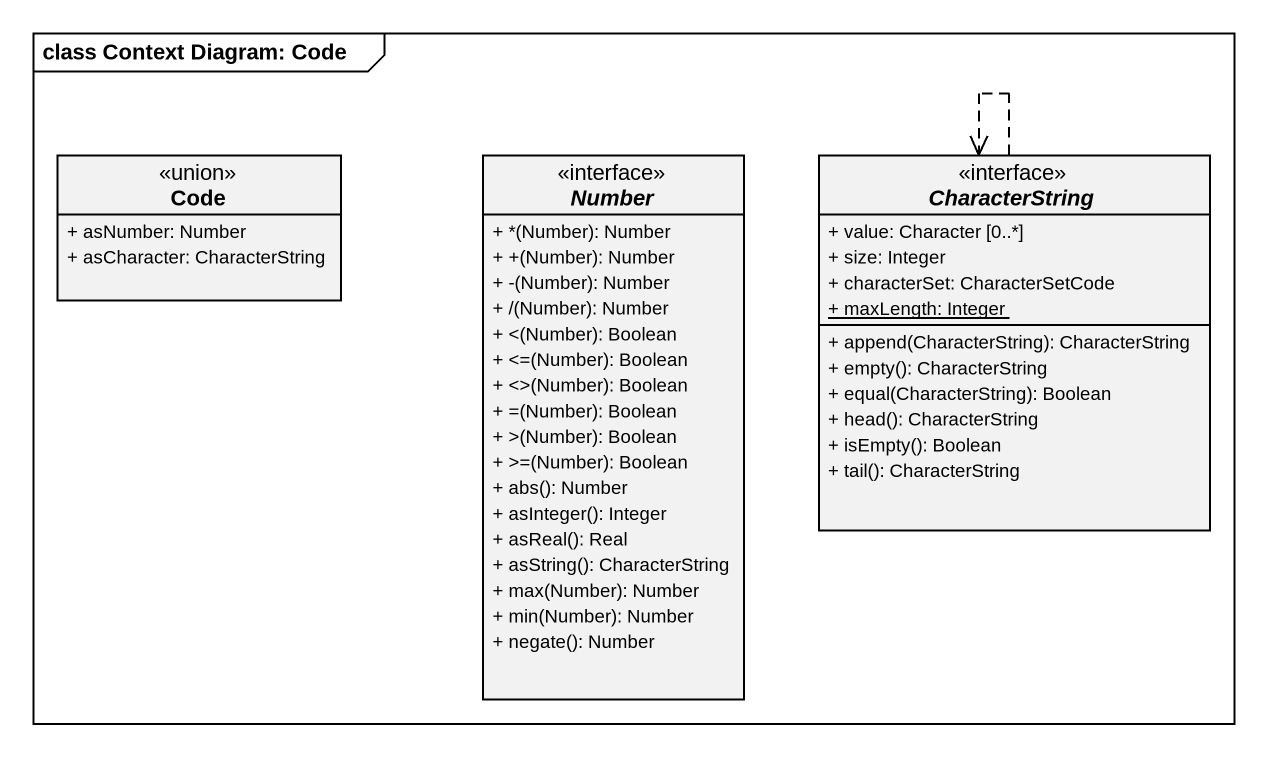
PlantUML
@startuml
mainframe class Context Diagram: Code
hide circle
hide empty members
skinparam classAttributeIconSize 0
class Code <<union>> {
  + asNumber: Number
  + asCharacter: CharacterString
}
interface Number {
  + *(Number): Number
  + +(Number): Number
  + -(Number): Number
  + /(Number): Number
  + <(Number): Boolean
  + <=(Number): Boolean
  + <>(Number): Boolean
  + =(Number): Boolean
  + >(Number): Boolean
  + >=(Number): Boolean
  + abs(): Number
  + asInteger(): Integer
  + asReal(): Real
  + asString(): CharacterString
  + max(Number): Number
  + min(Number): Number
  + negate(): Number
}
interface CharacterString {
  + value: Character [0..*]
  + size: Integer
  + characterSet: CharacterSetCode
  {static} + maxLength: Integer
  + append(CharacterString): CharacterString
  + empty(): CharacterString
  + equal(CharacterString): Boolean
  + head(): CharacterString
  + isEmpty(): Boolean
  + tail(): CharacterString
}
CharacterString ..> CharacterString
@enduml
